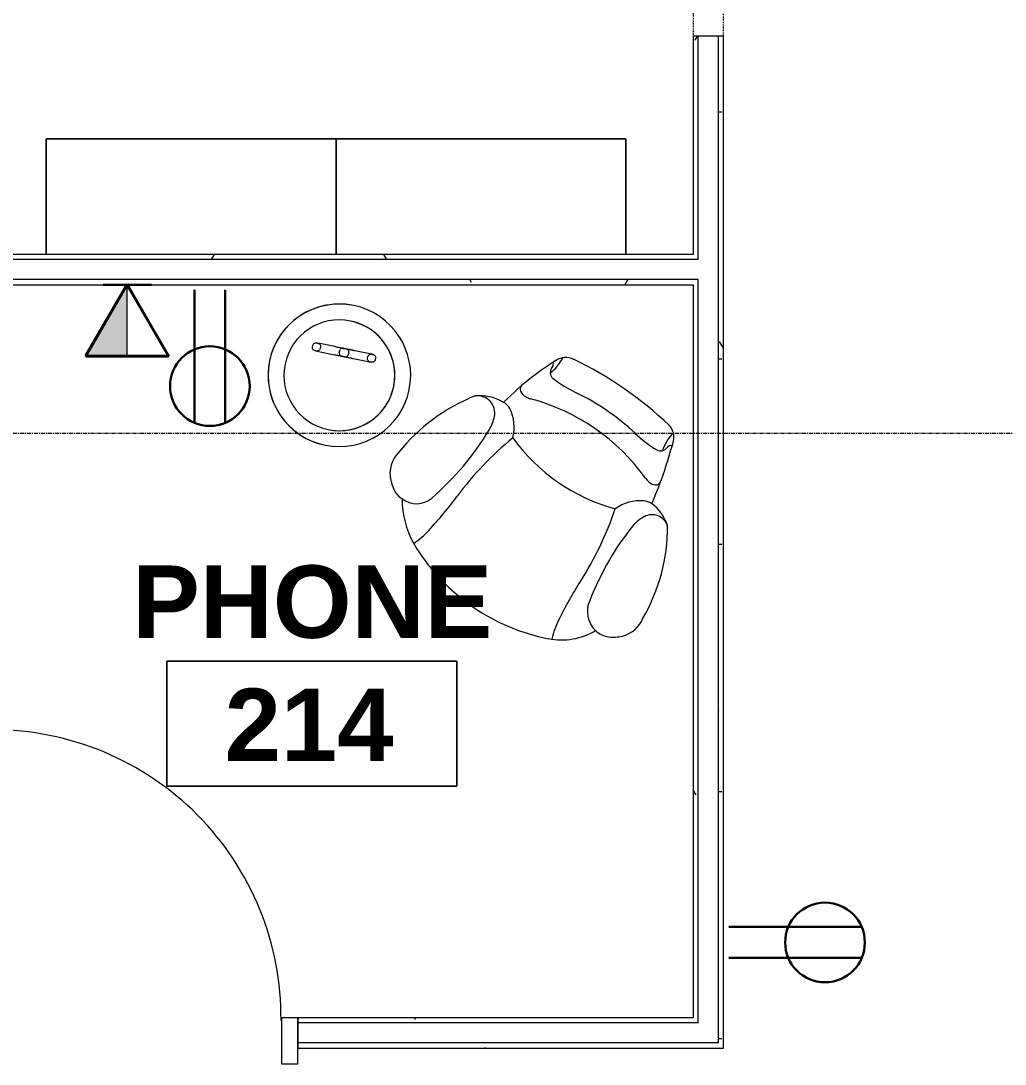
# Model space of a CAD drawing. Header units: inches. Extents: x 29752 to 31446, y 4278 to 5722.
# Drawn here: x 30680.3 to 30802.5, y 4689.3 to 4819 of the extents above; entities that cross this region are included whole.
import ezdxf

# ---------------------------------------------------------------- set-up
doc = ezdxf.new("R2010")
doc.units = ezdxf.units.IN
doc.header["$MEASUREMENT"] = 0
doc.linetypes.add('Grid Line 1_2_', pattern=[0.875, 0.5, -0.125, 0.125, -0.125])
doc.linetypes.add('Overhead', pattern=[0.15625, 0.09375, -0.0625])
for name, color, linetype, lineweight in [('A-ANNO-NOTE', 131, 'Continuous', 30), ('A-AREA-IDEN', 2, 'Continuous', 9), ('A-DETL-GENF', 92, 'Continuous', 9), ('A-DETL-MEDM', 33, 'Continuous', 20), ('A-DOOR', 31, 'Continuous', 13), ('A-DOOR-FRAM', 31, 'Continuous', 20), ('A-WALL', 113, 'Continuous', 13), ('A-WALL-PATT', 111, 'Continuous', 13), ('I-FURN', 30, 'Continuous', 9), ('I-WALL', 2, 'Continuous', 13), ('S-GRID', 1, 'Continuous', 9)]:
    doc.layers.add(name, color=color, linetype=linetype, lineweight=lineweight)
doc.styles.add('Swis721 Lt BT_B', font='', dxfattribs={"height": 9})
doc.styles.get('Swis721 Lt BT_B').set_extended_font_data('Swis721 Lt BT', bold=True)
pattern_1 = [(0, (0, 0), (30.72, 7.68), [1.267, -21.773, 1.267, -21.773, -122.88]), (0, (0, 0), (30.72, 7.68), [-46.08, 1.267, -44.813, 1.267, -21.773, -53.76]), (0, (0, 0), (30.72, 7.68), [-115.2, 1.267, -14.093, 1.267, -37.133]), (120, (11.52, 3.84), (-22.0110751, 22.7643004), [1.267, -21.773, 1.267, -21.773, -122.88]), (120, (11.52, 3.84), (-22.0110751, 22.7643004), [-46.08, 1.267, -44.813, 1.267, -21.773, -53.76]), (120, (11.52, 3.84), (-22.0110751, 22.7643004), [-115.2, 1.267, -14.093, 1.267, -37.133]), (240, (15.36, 19.2), (-8.7089249, -30.4443004), [1.267, -21.773, 1.267, -21.773, -122.88]), (240, (15.36, 19.2), (-8.7089249, -30.4443004), [-46.08, 1.267, -44.813, 1.267, -21.773, -53.76]), (240, (15.36, 19.2), (-8.7089249, -30.4443004), [-115.2, 1.267, -14.093, 1.267, -37.133])]

# ---------------------------------------------------------------- blocks, each defined once
blk = doc.blocks.new('Single Flush - OTJ_SOLIDFLUSH_ALUM-5854609-FIRST FLOOR POWER _ SIGNAL')
at = {"layer": 'A-DOOR', "lineweight": 20}
for p, q in [((16.15625, -1.875), (17.90625, -1.875)), ((16.15625, -37.6875), (16.15625, -1.875)), ((17.90625, -1.875), (17.90625, -37.6875)), ((17.90625, -37.6875), (16.15625, -37.6875))]:
    blk.add_line(p, q, dxfattribs=at)
at = {"layer": 'A-DOOR', "lineweight": 9}
blk.add_arc((17.90625, -1.875), 35.8125, 179.5, 270, dxfattribs=at)
at = {"layer": 'A-DOOR-FRAM'}
for p, q in [((-20, 3.875), (-20, -1.875)), ((-20, 3.875), (-18, 3.875)), ((-18, 3.875), (-18, -1.875)), ((18.000004, 3.875), (18.000004, -1.875)), ((18.000004, 3.875), (20.000004, 3.875)), ((20.000004, 3.875), (20.000004, -1.875)), ((-20, -1.875), (-18, -1.875)), ((18.000004, -1.875), (20.000004, -1.875))]:
    blk.add_line(p, q, dxfattribs=at)
blk = doc.blocks.new('Furniture 1 - Furniture 1-5944376-FIRST FLOOR POWER _ SIGNAL')
at = {"layer": 'I-FURN'}
for p, q in [((30924.26, 4913.02), (30909.89, 4913.02)), ((30909.89, 4913.02), (30909.89, 4877.02)), ((30909.89, 4877.02), (30909.89, 4913.02)), ((30909.89, 4913.02), (30924.26, 4913.02)), ((30909.89, 4877.02), (30924.26, 4877.02)), ((30924.26, 4877.02), (30909.89, 4877.02))]:
    blk.add_line(p, q, dxfattribs=at)
blk = doc.blocks.new('Furniture 11 - Furniture 1-5944388-FIRST FLOOR POWER _ SIGNAL')
at = {"layer": 'I-FURN'}
for p, q in [((30924.26, 4913.02), (30909.89, 4913.02)), ((30909.89, 4913.02), (30909.89, 4877.02)), ((30909.89, 4877.02), (30909.89, 4913.02)), ((30909.89, 4913.02), (30924.26, 4913.02)), ((30909.89, 4877.02), (30924.26, 4877.02)), ((30924.26, 4877.02), (30909.89, 4877.02))]:
    blk.add_line(p, q, dxfattribs=at)
blk = doc.blocks.new('Steelcase Coalesse - Massaud - Lounge Chair - Lounge-5779233-FIRST FLOOR POWER _ SIGNAL')
at = {"layer": 'I-FURN'}
for centre, radius, start, end in [((0.1, -27.09), 45.51, 80.7959, 99.0297), ((-6.68, 15.63), 2.25, 99.0297, 157.2039), ((-14.04, 16.45), 5.84, 343.4138, 7.7761), ((7.06, 15.85), 2, 19.1142, 80.7959), ((13.72, 16.39), 5.46, 169.5198, 197.3306), ((32.56, -0.87), 44.82, 157.2039, 161.5008), ((-8.93, 15.74), 0.255, 350.156, 99.2678), ((-7.55, 15.5), 1.14, 170.156, 218.7126), ((9.25, 15.47), 0.5, 102.8088, 182.3282), ((-64.86, -9.07), 78.12, 15.4602, 19.1142), ((-7.75, 15.34), 0.893, 218.7126, 266.8582), ((-6.89, 30.85), 16.42, 266.8582, 278.714), ((0.03, -14.32), 29.28, 81.286, 98.714), ((6.95, 30.85), 16.42, 261.286, 273.1418), ((7.8, 15.41), 0.956, 273.1418, 2.3282), ((20.02, 3.33), 31.59, 161.5008, 170.5952), ((0.03, -13.43), 25.71, 70.2262, 109.7738), ((-20.02, 3.33), 31.59, 9.6361, 15.4602), ((-9.78, 11.44), 0.731, 175.9977, 251.3477), ((-9.36, 12.68), 2.04, 251.3477, 289.7738), ((9.55, 13.05), 2.44, 250.2262, 277.4693), ((9.77, 11.39), 0.755, 277.4693, 2.691), ((-10.94, 3.04), 5.45, 93.7701, 131.1095), ((-10.94, 3.04), 5.45, 92.2102, 93.7701), ((-10.87, 6.88), 1.64, 61.1364, 99.8989), ((-12.54, 3.85), 5.1, 19.288, 61.1364), ((12.6, 3.85), 5.1, 118.8636, 161.1364), ((11.36, 6.09), 2.54, 95.2472, 118.8636), ((10.94, 3.17), 5.45, 51.5551, 88.0115), ((13.11, 5.8), 2.04, 53.3514, 152.9782), ((4.69, -5.68), 23.11, 146.2737, 175.7246), ((-13.07, 5.57), 2.16, 23.0544, 132.5821), ((15.82, 4.42), 5.09, 152.9782, 176.4145), ((-4.69, -5.68), 23.11, 4.7817, 34.5868), ((-15.77, 4.42), 5.09, 3.5855, 23.0544), ((31.83, -5.83), 41.14, 163.9776, 177.9812), ((0.07, 27.54), 23.35, 250.4822, 289.2538), ((-31.78, -5.83), 41.14, 2.0188, 15.9812), ((-45.94, 2.53), 35.32, 345.46, 3.5855), ((46, 2.53), 35.32, 176.4145, 194.54), ((14.7, -4.54), 3.72, 317.7438, 12.2133), ((-14.7, -4.66), 3.72, 169.0224, 227.6429), ((-59.72, -2.6), 50.47, 351.7944, 357.9812), ((59.77, -2.6), 50.47, 182.0188, 188.2056), ((-14.55, -5.61), 2.9, 266.1909, 345.46), ((14.96, -4.98), 3.44, 203.3915, 259.5862), ((-12.89, -2.68), 6.4, 227.6429, 239.2123), ((13.73, -3.66), 5.03, 299.0087, 317.7438), ((-14.97, -6.16), 2.35, 239.2123, 275.4135), ((-5.32, -2), 11.45, 214.5883, 218.7304), ((6.79, -4.87), 8.32, 293.533, 335.2377), ((14.84, -5.65), 2.75, 259.5862, 299.0087), ((-5.32, -2), 11.45, 218.7304, 246.467), ((-20.93, -8.19), 11.29, 338.8825, 351.7944), ((20.99, -8.19), 11.29, 188.2056, 201.4574), ((0.11, 10.46), 25.05, 246.467, 293.533)]:
    blk.add_arc(centre, radius, start, end, dxfattribs=at)
blk = doc.blocks.new('HighTower_WishboneTable - 17_75_-5314821-FIRST FLOOR POWER _ SIGNAL')
at = {"layer": 'I-FURN'}
for p, q in [((-3.38, 1.9), (-3.37, 2)), ((-3.38, 1.83), (-3.38, 1.9)), ((-3.38, 1.83), (-3.38, 1.32)), ((-3.38, 1.32), (-3.38, -0.35)), ((-3.15, 1.42), (-3.23, 1.48)), ((-3.07, 1.39), (-3.15, 1.42)), ((-2.98, 1.38), (-3.07, 1.39)), ((-2.98, 2.36), (-2.79, 2.36)), ((-2.79, 1.38), (-2.98, 1.38)), ((-2.7, 1.39), (-2.79, 1.38)), ((-2.38, 1.83), (-2.39, 1.73)), ((-2.38, 1.9), (-2.38, 1.83)), ((-2.38, 1.32), (-2.38, 1.83)), ((-2.38, -0.35), (-2.38, 1.32)), ((-2.98, -1.04), (-2.79, -1.04)), ((-2.98, -1.04), (-2.79, -1.04)), ((-2.38, -1.74), (-2.38, -1.02)), ((-3.38, -1.44), (-3.38, -1.3)), ((-3.38, -1.44), (-3.38, -1.47)), ((-3.38, -1.76), (-3.38, -1.45)), ((-3.38, -1.47), (-3.38, -1.76)), ((-3.38, -1.78), (-3.38, -1.81)), ((-3.38, -1.83), (-3.38, -1.81)), ((-2.98, -2.22), (-2.79, -2.22)), ((-2.79, -2.22), (-2.98, -2.22)), ((-2.38, -1.43), (-2.38, -1.44)), ((-2.38, -1.47), (-2.38, -1.44)), ((-2.38, -1.45), (-2.38, -1.8)), ((-2.38, -1.78), (-2.38, -1.47)), ((-2.38, -1.81), (-2.38, -1.78)), ((-2.38, -1.81), (-2.38, -1.95)), ((-3.38, -2.91), (-3.38, -4.57)), ((-2.38, -4.57), (-2.38, -2.91)), ((-3.38, -4.57), (-3.38, -5.09)), ((-3.38, -5.16), (-3.38, -5.09)), ((-3.37, -5.26), (-3.38, -5.16)), ((-3.07, -4.64), (-2.98, -4.63)), ((-2.98, -4.63), (-2.79, -4.63)), ((-2.38, -5.09), (-2.38, -4.57)), ((-2.38, -5.09), (-2.38, -5.16)), ((-2.98, -5.61), (-3.07, -5.6)), ((-2.79, -5.61), (-2.98, -5.61))]:
    blk.add_line(p, q, dxfattribs=at)
at = {"layer": 'I-FURN', "flags": 128}
for points in [[(-3.23, 1.48), (-3.3, 1.55), (-3.34, 1.63), (-3.37, 1.73), (-3.38, 1.83)], [(-3.37, 2), (-3.34, 2.1), (-3.3, 2.19), (-3.23, 2.26), (-3.15, 2.31), (-3.07, 2.35), (-2.98, 2.36)], [(-2.79, 2.36), (-2.7, 2.35), (-2.61, 2.31)], [(-2.39, 1.73), (-2.42, 1.63), (-2.47, 1.55), (-2.54, 1.48), (-2.61, 1.42), (-2.7, 1.39)], [(-2.61, 2.31), (-2.54, 2.26), (-2.47, 2.19), (-2.42, 2.1), (-2.39, 2), (-2.38, 1.9)], [(-3.38, -0.35), (-3.38, -0.83), (-3.38, -1.52), (-3.38, -2.23), (-3.38, -2.79), (-3.38, -2.91)], [(-3.38, -1.3), (-3.38, -1.26), (-3.38, -0.7), (-3.38, -0.47)], [(-2.38, -1.02), (-2.38, -0.46), (-2.38, -0.35)], [(-2.38, -0.47), (-2.38, -1.13), (-2.38, -1.41)], [(-3.38, -2.78), (-3.38, -2.13), (-3.38, -1.83)], [(-2.38, -2.91), (-2.38, -2.43), (-2.38, -1.74)], [(-2.38, -1.95), (-2.38, -2), (-2.38, -2.55), (-2.38, -2.78)], [(-3.38, -5.09), (-3.37, -4.99), (-3.34, -4.89), (-3.3, -4.8), (-3.23, -4.73), (-3.15, -4.68), (-3.07, -4.64)], [(-2.79, -4.63), (-2.7, -4.64), (-2.61, -4.68)], [(-2.38, -5.16), (-2.39, -5.26), (-2.42, -5.35), (-2.47, -5.44), (-2.54, -5.51), (-2.61, -5.57), (-2.7, -5.6), (-2.79, -5.61)], [(-2.61, -4.68), (-2.54, -4.73), (-2.47, -4.8), (-2.42, -4.89), (-2.39, -4.99), (-2.38, -5.09)], [(-3.07, -5.6), (-3.15, -5.57), (-3.23, -5.51), (-3.3, -5.44), (-3.34, -5.35), (-3.37, -5.26)]]:
    blk.add_lwpolyline(points, dxfattribs=at)
at = {"layer": 'I-FURN'}
for centre, radius, start, end in [((0, -1.63), 8.86, 360, 180), ((0, -1.63), 8.86, 0, 180), ((0, -1.63), 6.89, 0, 180), ((0, -1.63), 6.89, 60, 180), ((0, -1.63), 6.89, 360, 60), ((-2.98, -1.44), 0.406, 150, 180), ((-2.98, -1.44), 0.406, 150, 180), ((-2.98, -1.44), 0.406, 145.7005, 150), ((-2.98, -1.44), 0.406, 145.7005, 150), ((-2.98, -1.44), 0.406, 123.8741, 135), ((-2.98, -1.44), 0.406, 123.8741, 135), ((-2.98, -1.44), 0.406, 90, 119.3011), ((-2.98, -1.44), 0.406, 90, 119.3011), ((-2.79, -1.44), 0.406, 60.5489, 89.9714), ((-2.79, -1.44), 0.406, 60.5489, 89.9714), ((-2.79, -1.44), 0.406, 37.6875, 56.5305), ((-2.79, -1.44), 0.406, 37.6875, 56.5305), ((-2.79, -1.44), 0.406, 4.396, 30), ((-2.79, -1.44), 0.406, 4.396, 30), ((0, -1.63), 8.86, 180, 360), ((0, -1.63), 8.86, 180, 231.4286), ((0, -1.63), 6.89, 180, 0), ((0, -1.63), 6.89, 180, 360), ((-2.98, -1.81), 0.406, 180, 210), ((-2.98, -1.81), 0.406, 180, 210), ((-2.98, -1.81), 0.406, 217.6477, 236.5251), ((-2.98, -1.81), 0.406, 217.6477, 236.5251), ((-2.98, -1.81), 0.406, 250.7349, 269.9714), ((-2.98, -1.81), 0.406, 250.7349, 269.9714), ((-2.79, -1.81), 0.406, 270, 300), ((-2.79, -1.81), 0.406, 270, 300), ((-2.79, -1.81), 0.406, 303.8523, 315), ((-2.79, -1.81), 0.406, 303.8523, 315), ((-2.79, -1.81), 0.406, 330, 0), ((-2.79, -1.81), 0.406, 330, 360), ((0, -1.63), 8.86, 334.2857, 0), ((0, -1.63), 8.86, 282.8571, 334.2857), ((0, -1.63), 8.86, 231.4286, 257.1429), ((0, -1.63), 8.86, 257.1429, 270), ((0, -1.63), 8.86, 270, 282.8571)]:
    blk.add_arc(centre, radius, start, end, dxfattribs=at)
blk = doc.blocks.new('Door-Opening - 30_ x 84_ 2-6427320-FIRST FLOOR POWER _ SIGNAL')
at = {"layer": 'A-DETL-GENF', "linetype": 'Overhead'}
for p, q in [((35.68, 1.88), (-36.32, 1.88)), ((-36.32, -1.87), (35.68, -1.87))]:
    blk.add_line(p, q, dxfattribs=at)
at = {"layer": 'A-DETL-MEDM'}
for p, q in [((-36.32, 1.88), (-36.32, -1.87)), ((35.68, -1.87), (35.68, 1.88))]:
    blk.add_line(p, q, dxfattribs=at)
blk = doc.blocks.new('Room Tag - Room Name and Number-3379422-FIRST FLOOR POWER _ SIGNAL')
at = {"layer": 'A-AREA-IDEN'}
for p, q in [((-0.1881, -0.1636), (-0.1881, -0.0018)), ((-0.1881, -0.0018), (0.1869, -0.0018)), ((0.1869, -0.0018), (-0.1881, -0.0018)), ((-0.1881, -0.0018), (-0.1881, -0.1636)), ((0.1869, -0.0018), (0.1869, -0.1636)), ((0.1869, -0.1636), (0.1869, -0.0018)), ((0.1869, -0.1636), (-0.1881, -0.1636)), ((-0.1881, -0.1636), (0.1869, -0.1636))]:
    blk.add_line(p, q, dxfattribs=at)

msp = doc.modelspace()

# ---------------------------------------------------------------- hatches: boundary and pattern name
at = {"layer": 'A-ANNO-NOTE', "lineweight": 9}
msp.add_hatch(color=256, dxfattribs=at).paths.add_polyline_path([(30693.45, 4777.34), (30693.45, 4786.27), (30688.29, 4777.34)], flags=0)
at = {"layer": 'A-WALL-PATT', "lineweight": 9}
h = msp.add_hatch(dxfattribs=at)
h.set_pattern_fill('FP_1', color=256, style=0, pattern_type=2)
h.set_pattern_definition(pattern_1)
h.paths.add_polyline_path([(30766.93, 4691.94), (30767.55, 4691.94), (30767.55, 4817.14), (30766.93, 4817.14), (30766.93, 4694.44)], flags=0)
h.paths.add_polyline_path([(30767.55, 4889.14), (30767.55, 5031.37), (30766.93, 5031.37), (30766.93, 4889.14)], flags=0)
h = msp.add_hatch(dxfattribs=at)
h.set_pattern_fill('FP_1', color=256, style=0, pattern_type=2)
h.set_pattern_definition(pattern_1)
h.paths.add_polyline_path([(30764.43, 4695.06), (30764.43, 4786.83), (30763.8, 4786.83), (30763.8, 4695.06)], flags=0)
h.paths.add_polyline_path([(30763.8, 4789.33), (30764.43, 4789.35), (30764.43, 4817.14), (30763.8, 4817.14), (30763.8, 4789.95)], flags=0)
h.paths.add_polyline_path([(30764.43, 4889.14), (30764.43, 4916.95), (30763.8, 4916.95), (30763.8, 4889.14)], flags=0)
h.paths.add_polyline_path([(30763.8, 4919.45), (30764.43, 4919.47), (30764.43, 5028.25), (30763.8, 5028.25), (30763.8, 4920.08)], flags=0)
h = msp.add_hatch(dxfattribs=at)
h.set_pattern_fill('FP_1', color=256, style=0, pattern_type=2)
h.set_pattern_definition(pattern_1)
h.paths.add_polyline_path([(30732.07, 4789.33), (30763.8, 4789.33), (30763.8, 4789.95), (30677.11, 4789.95), (30677.11, 4789.33), (30719.42, 4789.33)], flags=0)
h = msp.add_hatch(dxfattribs=at)
h.set_pattern_fill('FP_1', color=256, style=0, pattern_type=2)
h.set_pattern_definition(pattern_1)
h.paths.add_polyline_path([(30763.8, 4786.2), (30763.8, 4786.83), (30677.11, 4786.83), (30677.11, 4786.2), (30758.65, 4786.2)], flags=0)
h = msp.add_hatch(dxfattribs=at)
h.set_pattern_fill('FP_1', color=256, style=0, pattern_type=2)
h.set_pattern_definition(pattern_1)
h.paths.add_polyline_path([(30758.65, 4694.44), (30764.43, 4694.44), (30764.43, 4695.06), (30714.68, 4695.06), (30714.68, 4694.44), (30742.51, 4694.44)], flags=0)
h.paths.add_polyline_path([(30571.56, 4694.44), (30621.79, 4694.44), (30621.79, 4695.06), (30571.48, 4695.06), (30571.48, 4694.44)], flags=0)
h.paths.add_polyline_path([(30541.36, 4694.44), (30541.98, 4694.44), (30541.98, 4695.06), (30505.36, 4695.06), (30505.36, 4694.44), (30541.17, 4694.44)], flags=0)
h.paths.add_polyline_path([(30661.79, 4694.44), (30666.98, 4694.44), (30666.98, 4695.06), (30661.79, 4695.06)], flags=0)
h.paths.add_polyline_path([(30674.68, 4694.44), (30674.68, 4695.06), (30669.48, 4695.06), (30669.48, 4694.44), (30670.11, 4694.44)], flags=0)
h.paths.add_polyline_path([(30360.42, 4694.44), (30457.36, 4694.44), (30457.36, 4695.06), (30360.42, 4695.06)], flags=0)
h.paths.add_polyline_path([(30289.2, 4694.44), (30312.42, 4694.44), (30312.42, 4695.06), (30277.67, 4695.06), (30277.67, 4694.44)], flags=0)
h.paths.add_polyline_path([(30210.84, 4694.44), (30230.42, 4694.44), (30230.42, 4695.06), (30210.84, 4695.06), (30210.84, 4694.83)], flags=0)
h.paths.add_polyline_path([(30275.17, 4694.44), (30275.17, 4695.06), (30270.42, 4695.06), (30270.42, 4694.44)], flags=0)
h.paths.add_polyline_path([(30182.09, 4694.44), (30182.09, 4695.06), (30147.24, 4695.06), (30147.24, 4694.44), (30181.36, 4694.44)], flags=0)
h = msp.add_hatch(dxfattribs=at)
h.set_pattern_fill('FP_1', color=256, style=0, pattern_type=2)
h.set_pattern_definition(pattern_1)
h.paths.add_polyline_path([(30758.65, 4691.31), (30767.55, 4691.31), (30767.55, 4691.94), (30714.68, 4691.94), (30714.68, 4691.31), (30742.51, 4691.31)], flags=0)
h.paths.add_polyline_path([(30541.36, 4691.31), (30621.79, 4691.31), (30621.79, 4691.94), (30505.36, 4691.94), (30505.36, 4691.31), (30539.6, 4691.31)], flags=0)
h.paths.add_polyline_path([(30669.48, 4691.31), (30674.68, 4691.31), (30674.68, 4691.94), (30661.79, 4691.94), (30661.79, 4691.31), (30666.98, 4691.31)], flags=0)
h.paths.add_polyline_path([(30457.36, 4691.31), (30457.36, 4691.94), (30360.42, 4691.94), (30360.42, 4691.31), (30393.41, 4691.31)], flags=0)
h.paths.add_polyline_path([(30211.36, 4691.31), (30230.42, 4691.31), (30230.42, 4691.94), (30144.11, 4691.94), (30144.13, 4691.31), (30208.36, 4691.31)], flags=0)
h.paths.add_polyline_path([(30289.2, 4691.31), (30312.42, 4691.31), (30312.42, 4691.94), (30270.42, 4691.94), (30270.42, 4691.31), (30277.67, 4691.31)], flags=0)

# ---------------------------------------------------------------- linework, layer by layer
at = {"layer": 'A-ANNO-NOTE', "lineweight": 9}
for p, q in [((30693.45, 4786.27), (30688.29, 4777.34)), ((30693.45, 4777.34), (30693.45, 4786.27)), ((30688.29, 4777.34), (30693.45, 4777.34))]:
    msp.add_line(p, q, dxfattribs=at)
at = {"layer": 'A-ANNO-NOTE'}
for p, q in [((30693.45, 4786.27), (30688.29, 4777.34)), ((30693.49, 4786.2), (30688.33, 4777.27)), ((30690.49, 4786.2), (30696.49, 4786.2)), ((30693.45, 4786.27), (30698.61, 4777.34)), ((30693.49, 4786.2), (30698.64, 4777.27)), ((30701.83, 4785.55), (30701.83, 4769.02)), ((30705.66, 4785.55), (30705.66, 4769.02)), ((30698.61, 4777.34), (30688.29, 4777.34)), ((30698.64, 4777.27), (30688.33, 4777.27)), ((30768.21, 4706.36), (30784.73, 4706.36)), ((30768.21, 4702.53), (30784.73, 4702.53))]:
    msp.add_line(p, q, dxfattribs=at)
for centre in [(30703.75, 4773.59), (30780.17, 4704.44)]:
    msp.add_circle(centre, 4.95, dxfattribs=at)
at = {"layer": 'A-WALL'}
for p, q in [((30764.43, 4789.33), (30764.43, 4817.14)), ((30766.93, 4691.94), (30766.93, 4817.14)), ((30764.43, 4789.33), (30677.11, 4789.33)), ((30764.43, 4786.83), (30677.11, 4786.83)), ((30764.43, 4694.44), (30764.43, 4786.83)), ((30764.43, 4694.44), (30714.68, 4694.44)), ((30766.93, 4691.94), (30714.68, 4691.94))]:
    msp.add_line(p, q, dxfattribs=at)
at = {"layer": 'I-WALL'}
for p, q in [((30763.8, 4817.14), (30763.8, 4789.95)), ((30767.55, 4691.31), (30767.55, 4817.14)), ((30763.8, 4789.95), (30677.11, 4789.95)), ((30677.11, 4786.2), (30763.8, 4786.2)), ((30763.8, 4786.2), (30763.8, 4695.06)), ((30763.8, 4695.06), (30714.68, 4695.06)), ((30714.68, 4695.06), (30714.68, 4691.31)), ((30714.68, 4691.31), (30767.55, 4691.31))]:
    msp.add_line(p, q, dxfattribs=at)
at = {"layer": 'S-GRID', "linetype": 'Grid Line 1_2_'}
msp.add_line((31446.27, 4767.7), (29775.66, 4767.7), dxfattribs=at)

# ---------------------------------------------------------------- block references
at = {"layer": 'A-AREA-IDEN', "xscale": 95.99999999999994, "yscale": 95.99999999999994, "zscale": 95.99999999999994}
msp.add_blockref('Room Tag - Room Name and Number-3379422-FIRST FLOOR POWER _ SIGNAL', (30716.47, 4739.59), dxfattribs=at)
at = {"layer": 'A-DOOR'}
for name, p, rotation in [('Door-Opening - 30_ x 84_ 2-6427320-FIRST FLOOR POWER _ SIGNAL', (30765.68, 4852.82), 270), ('Single Flush - OTJ_SOLIDFLUSH_ALUM-5854609-FIRST FLOOR POWER _ SIGNAL', (30694.68, 4693.19), 180)]:
    msp.add_blockref(name, p, dxfattribs=dict(at, rotation=rotation))
at = {"layer": 'I-FURN'}
for name, p, rotation in [('Furniture 1 - Furniture 1-5944376-FIRST FLOOR POWER _ SIGNAL', (25806.4, 35714.22), 269.9999999999996), ('Furniture 11 - Furniture 1-5944388-FIRST FLOOR POWER _ SIGNAL', (25842.4, 35714.22), 269.9999999999996), ('HighTower_WishboneTable - 17_75_-5314821-FIRST FLOOR POWER _ SIGNAL', (30721.43, 4774.61), 258.4099547399482), ('Steelcase Coalesse - Massaud - Lounge Chair - Lounge-5779233-FIRST FLOOR POWER _ SIGNAL', (30744.59, 4758.23), 325.4099547399497)]:
    msp.add_blockref(name, p, dxfattribs=dict(at, rotation=rotation))

# ---------------------------------------------------------------- texts
at = {"layer": 'A-AREA-IDEN', "char_height": 9, "attachment_point": 1, "style": 'Swis721 Lt BT_B'}
for s, insert, width in [('PHONE', (30694.11, 4751.3), 53.934), ('214', (30705.58, 4735.99), 25.452)]:
    msp.add_mtext(s, dxfattribs=dict(at, insert=insert, width=width))

doc.saveas('drawing.dxf')
